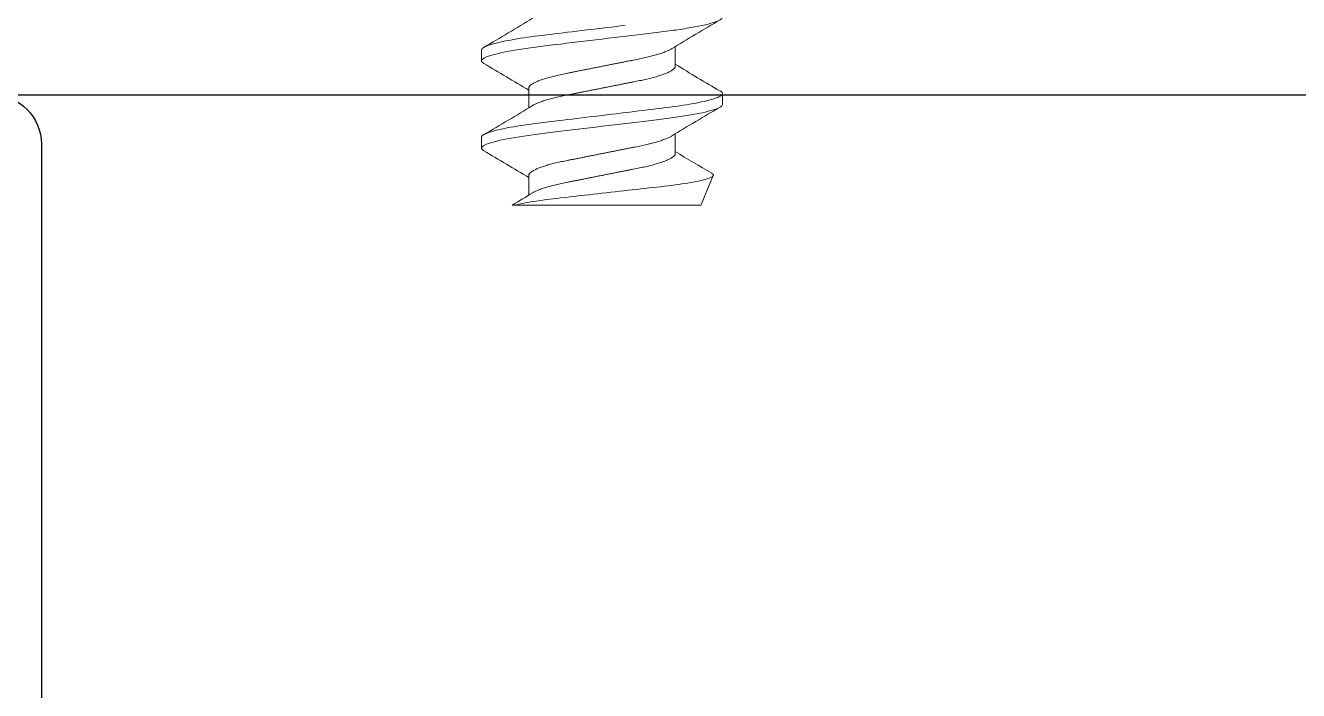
# Model space of a CAD drawing. Extents: x -23 to 190, y -172 to 85.
# Drawn here: x 7.971 to 8.7, y 64.797 to 65.178 of the extents above; entities that cross this region are included whole.
import ezdxf

# ---------------------------------------------------------------- set-up
doc = ezdxf.new("R2010")
doc.units = 0
doc.header["$MEASUREMENT"] = 0
doc.layers.get('0').update_dxf_attribs({"linetype": 'CONTINUOUS'})
doc.layers.add('Ballons', color=7, linetype='CONTINUOUS')
doc.layers.add('FRAME', color=1, linetype='CONTINUOUS')

# ---------------------------------------------------------------- blocks, each defined once
blk = doc.blocks.new('3802 45 GLASS STOP')
blk.add_lwpolyline([(0.04913, -0.60296), (1.52013, -0.60296, 0.414214), (1.55113, -0.57196), (1.55113, 0.29904, -0.414214), (1.57913, 0.32704), (1.57913, 0.32704, -0.414214), (1.60713, 0.29904), (1.60713, -0.57196, 0.414214), (1.63813, -0.60296), (3.17856, -0.60296, 0.668179)], format="xyb")
blk = doc.blocks.new('3806 MULLION')
blk.add_lwpolyline([(-1.674, -0.2185), (-3.625, -0.2185, -0.414214), (-3.731, -0.1125), (-3.731, -0.0685, 0.414214), (-3.762, -0.0375), (-3.764, -0.0375, 0.308174), (-3.79284, -0.05714, -0.627979), (-4.0731, -0.078, 0.267949), (-4.09995, -0.0625), (-4.39, -0.0625, 0.414214), (-4.4, -0.0725), (-4.4, -0.36963, -0.237131), (-4.4125, -0.3945, 0.457629), (-4.41592, -0.4413), (-4.34586, -0.51136, -0.668179), (-4.36, -0.5455), (-4.49, -0.5455, -0.414214), (-4.5, -0.5355), (-4.5, 0), (-4.5, 0.5355, -0.414214)], format="xyb")
blk = doc.blocks.new('no 6 500')
at = {"color": 7, "linetype": 'Continuous', "lineweight": 15}
for p, q in [((56.83842, 21.47031), (56.83217, 21.47031)), ((56.89531, 21.4584), (56.87916, 21.46508)), ((56.89605, 21.45809), (56.89605, 21.34991)), ((56.81655, 21.44325), (56.80524, 21.44325)), ((56.86655, 21.44325), (56.85524, 21.44325)), ((56.82905, 21.35937), (56.84036, 21.35937)), ((56.87905, 21.35937), (56.89036, 21.35937)), ((56.80717, 21.33231), (56.81342, 21.33231)), ((56.85717, 21.33231), (56.86342, 21.33231))]:
    blk.add_line(p, q, dxfattribs=at)
at = {"color": 7, "linetype": 'Continuous', "lineweight": 15, "flags": 128}
for points in [[(56.79306, 21.41465), (56.79339, 21.41198), (56.79371, 21.40934), (56.79403, 21.40667), (56.79435, 21.40399), (56.79467, 21.40131), (56.79502, 21.39841), (56.79537, 21.39552), (56.79572, 21.39265), (56.79607, 21.3898), (56.79641, 21.38697), (56.79674, 21.38419), (56.79706, 21.3816), (56.79736, 21.37906), (56.79766, 21.37657), (56.79796, 21.37413), (56.79825, 21.37175), (56.79853, 21.36943), (56.7988, 21.36717), (56.79907, 21.36497), (56.79934, 21.36281), (56.79963, 21.36067), (56.79992, 21.35862), (56.80021, 21.35661), (56.80051, 21.35465), (56.80081, 21.35274), (56.80115, 21.35076), (56.80149, 21.34885), (56.80183, 21.34702), (56.80218, 21.34529), (56.80253, 21.34365), (56.80288, 21.34211), (56.80321, 21.34075), (56.80354, 21.33949), (56.80386, 21.33833), (56.80419, 21.33726), (56.80451, 21.3363), (56.80483, 21.33545), (56.80515, 21.33469), (56.80546, 21.33405), (56.80577, 21.3335), (56.80607, 21.33306), (56.80635, 21.33273), (56.80664, 21.3325), (56.80691, 21.33236), (56.80717, 21.33231), (56.80717, 21.33231)], [(56.83069, 21.46899), (56.83077, 21.46912), (56.83107, 21.46956), (56.83135, 21.46989), (56.83164, 21.47013), (56.83191, 21.47026), (56.83217, 21.47031), (56.83246, 21.47026), (56.83276, 21.47009), (56.83306, 21.46982), (56.83338, 21.46943), (56.8337, 21.46893), (56.83402, 21.46831), (56.83434, 21.46761), (56.83465, 21.46681), (56.83498, 21.46591), (56.8353, 21.46491), (56.83563, 21.4638), (56.83596, 21.46259), (56.83629, 21.46129), (56.83662, 21.45989), (56.83695, 21.4584), (56.83727, 21.45683), (56.83759, 21.4552), (56.83791, 21.45349), (56.83823, 21.45172), (56.83854, 21.44988), (56.83886, 21.44782), (56.83919, 21.4457), (56.8395, 21.44352), (56.83981, 21.44128), (56.84011, 21.43901), (56.8404, 21.43669), (56.84067, 21.43447), (56.84095, 21.43219), (56.84123, 21.42985), (56.84152, 21.42744), (56.84182, 21.42498), (56.84212, 21.42246), (56.84243, 21.4199), (56.84274, 21.4173), (56.84306, 21.41465), (56.84339, 21.41198), (56.84371, 21.40934), (56.84403, 21.40667), (56.84435, 21.40399), (56.84467, 21.40131), (56.84502, 21.39841), (56.84537, 21.39552), (56.84572, 21.39265), (56.84607, 21.3898), (56.84641, 21.38697), (56.84674, 21.38419), (56.84706, 21.3816), (56.84736, 21.37906), (56.84766, 21.37657), (56.84796, 21.37413), (56.84825, 21.37175), (56.84853, 21.36943), (56.8488, 21.36717), (56.84907, 21.36497), (56.84934, 21.36281), (56.84963, 21.36067), (56.84992, 21.35862), (56.85021, 21.35661), (56.85051, 21.35465), (56.85081, 21.35274), (56.85115, 21.35076), (56.85149, 21.34885), (56.85183, 21.34702), (56.85218, 21.34529), (56.85253, 21.34365), (56.85288, 21.34211), (56.85321, 21.34075), (56.85354, 21.33949), (56.85386, 21.33833), (56.85419, 21.33726), (56.85451, 21.3363), (56.85483, 21.33545), (56.85515, 21.33469), (56.85546, 21.33405), (56.85577, 21.3335), (56.85607, 21.33306), (56.85635, 21.33273), (56.85664, 21.3325), (56.85691, 21.33236), (56.85717, 21.33231), (56.85717, 21.33231)], [(56.89605, 21.35182), (56.89595, 21.35218), (56.89567, 21.35334), (56.89538, 21.3546), (56.89509, 21.35596), (56.89482, 21.35734), (56.89454, 21.35881), (56.89427, 21.36037), (56.89401, 21.362), (56.89374, 21.36374), (56.89347, 21.36555), (56.89321, 21.36745), (56.89295, 21.36941), (56.89271, 21.37135), (56.89247, 21.37336), (56.89223, 21.37542), (56.89198, 21.37753), (56.89172, 21.37972), (56.89146, 21.38196), (56.8912, 21.38425), (56.89093, 21.38657), (56.89066, 21.38893), (56.89038, 21.39132), (56.8901, 21.39374), (56.88983, 21.39619), (56.88954, 21.3987), (56.88926, 21.40122), (56.88897, 21.40376), (56.88868, 21.40631), (56.88841, 21.40878), (56.88813, 21.41125), (56.88786, 21.41373), (56.88759, 21.41618), (56.88731, 21.41867), (56.88704, 21.42114), (56.88677, 21.42358), (56.88651, 21.426), (56.88626, 21.42829), (56.88602, 21.43053), (56.88578, 21.43275), (56.88554, 21.43492), (56.88528, 21.43707), (56.88503, 21.43917), (56.88476, 21.44123), (56.8845, 21.44321), (56.88423, 21.44512), (56.88396, 21.44696), (56.88369, 21.44874), (56.88341, 21.45044), (56.88313, 21.45209), (56.88284, 21.45365), (56.88256, 21.45514), (56.88227, 21.45653), (56.882, 21.45779), (56.88172, 21.45897), (56.88144, 21.46005), (56.88117, 21.46103), (56.88089, 21.46193), (56.88062, 21.46272), (56.88034, 21.46341), (56.88007, 21.46398), (56.87982, 21.46442), (56.87957, 21.46476), (56.87933, 21.46499), (56.87909, 21.46511), (56.87884, 21.46512), (56.87858, 21.46503), (56.87833, 21.46482), (56.87806, 21.4645), (56.87787, 21.46419)], [(56.8953, 21.45839), (56.89567, 21.4582), (56.89605, 21.45791)]]:
    blk.add_lwpolyline(points, dxfattribs=at)
at = {"color": 7, "linetype": 'Continuous', "lineweight": 15}
for centre, radius, start, end in [((58.737, 22.61132), 2.25745, 210.39942, 211.2254), ((54.79111, 22.66602), 2.36491, 328.86559, 329.59164), ((58.78734, 22.61153), 2.25785, 210.39949, 211.22533), ((55.02078, 22.55834), 2.15544, 328.84615, 329.49452), ((54.85864, 20.19132), 2.2574, 30.39928, 31.22538), ((58.85367, 20.1371), 2.36394, 148.86541, 149.59186), ((54.90864, 20.19132), 2.2574, 30.39928, 31.22538), ((58.90367, 20.1371), 2.36394, 148.86541, 149.59186), ((55.48396, 20.50714), 1.64446, 30.83005, 31.30443)]:
    blk.add_arc(centre, radius, start, end, dxfattribs=at)
for points, knots in [([(56.78842, 21.47031), (56.78933, 21.47031), (56.79038, 21.46863), (56.79258, 21.46164), (56.79373, 21.45633), (56.79531, 21.44665), (56.79582, 21.44315), (56.79677, 21.43586), (56.79721, 21.43206), (56.7987, 21.41977), (56.79981, 21.41055), (56.80204, 21.39207), (56.80315, 21.38285), (56.80464, 21.37056), (56.80508, 21.36677), (56.80603, 21.35947), (56.80654, 21.35597), (56.80812, 21.34629), (56.80927, 21.34098), (56.81147, 21.33399), (56.81252, 21.33231), (56.81342, 21.33231)], [0, 0, 0, 0, 0.125, 0.125, 0.25, 0.25, 0.3125, 0.3125, 0.375, 0.375, 0.5, 0.5, 0.625, 0.625, 0.6875, 0.6875, 0.75, 0.75, 0.875, 0.875, 1, 1, 1, 1]), ([(56.83842, 21.47031), (56.83933, 21.47031), (56.84038, 21.46863), (56.84258, 21.46164), (56.84373, 21.45633), (56.84531, 21.44665), (56.84582, 21.44315), (56.84677, 21.43586), (56.84721, 21.43206), (56.8487, 21.41977), (56.84981, 21.41055), (56.85204, 21.39207), (56.85315, 21.38285), (56.85464, 21.37056), (56.85508, 21.36677), (56.85603, 21.35947), (56.85654, 21.35597), (56.85812, 21.34629), (56.85927, 21.34098), (56.86147, 21.33399), (56.86252, 21.33231), (56.86342, 21.33231)], [0, 0, 0, 0, 0.125, 0.125, 0.25, 0.25, 0.3125, 0.3125, 0.375, 0.375, 0.5, 0.5, 0.625, 0.625, 0.6875, 0.6875, 0.75, 0.75, 0.875, 0.875, 1, 1, 1, 1]), ([(56.80658, 21.44104), (56.80661, 21.44098), (56.80679, 21.44071), (56.80709, 21.44013), (56.80751, 21.4393), (56.80792, 21.43836), (56.80834, 21.43732), (56.80876, 21.43619), (56.80918, 21.43497), (56.8096, 21.43367), (56.81001, 21.43229), (56.81041, 21.43085), (56.8108, 21.42934), (56.81119, 21.42778), (56.81156, 21.42617), (56.81193, 21.42452), (56.81227, 21.42284), (56.81261, 21.42112), (56.81296, 21.41937), (56.81332, 21.41756), (56.81369, 21.41568), (56.81408, 21.41374), (56.81448, 21.41174), (56.81488, 21.4097), (56.81529, 21.40763), (56.81571, 21.40554), (56.81613, 21.40343), (56.81655, 21.40131), (56.81697, 21.3992), (56.81739, 21.39709), (56.8178, 21.395), (56.81821, 21.39294), (56.81862, 21.39092), (56.81901, 21.38894), (56.81939, 21.38703), (56.81976, 21.38516), (56.82012, 21.38333), (56.82048, 21.38155), (56.82082, 21.37981), (56.82117, 21.37812), (56.82153, 21.37646), (56.82191, 21.37485), (56.8223, 21.37329), (56.82269, 21.37178), (56.82309, 21.37033), (56.8235, 21.36896), (56.82391, 21.36766), (56.82433, 21.36644), (56.82475, 21.36532), (56.82516, 21.36429), (56.82558, 21.36336), (56.82598, 21.36253), (56.82639, 21.36178), (56.8268, 21.36113), (56.8272, 21.36058), (56.82759, 21.36014), (56.82797, 21.35979), (56.82834, 21.35955), (56.8287, 21.3594), (56.82893, 21.35938), (56.82905, 21.35937)], [0, 0, 0, 0, 0.004966, 0.022455, 0.040006, 0.057957, 0.075925, 0.093885, 0.111814, 0.129685, 0.147477, 0.165166, 0.18269, 0.200069, 0.217281, 0.234309, 0.251134, 0.267547, 0.284142, 0.300926, 0.317884, 0.335347, 0.35295, 0.370672, 0.38849, 0.406382, 0.424323, 0.442288, 0.460214, 0.478115, 0.495968, 0.513749, 0.531433, 0.548687, 0.565807, 0.582772, 0.599567, 0.616509, 0.633258, 0.650119, 0.667182, 0.684431, 0.701847, 0.71941, 0.73706, 0.754812, 0.772645, 0.790534, 0.808455, 0.826063, 0.843656, 0.86121, 0.878703, 0.896466, 0.914118, 0.931639, 0.949006, 0.966201, 0.983205, 1, 1, 1, 1]), ([(56.81655, 21.44325), (56.81666, 21.44324), (56.8169, 21.44322), (56.81726, 21.44307), (56.81763, 21.44283), (56.81801, 21.44249), (56.8184, 21.44205), (56.81879, 21.44151), (56.81919, 21.44087), (56.81959, 21.44014), (56.82001, 21.4393), (56.82042, 21.43836), (56.82084, 21.43732), (56.82126, 21.43619), (56.82168, 21.43497), (56.8221, 21.43367), (56.82251, 21.43229), (56.82291, 21.43085), (56.8233, 21.42934), (56.82369, 21.42778), (56.82406, 21.42617), (56.82443, 21.42452), (56.82477, 21.42284), (56.82511, 21.42112), (56.82546, 21.41937), (56.82582, 21.41756), (56.82619, 21.41568), (56.82658, 21.41374), (56.82698, 21.41174), (56.82738, 21.4097), (56.82779, 21.40763), (56.82821, 21.40554), (56.82863, 21.40343), (56.82905, 21.40131), (56.82947, 21.3992), (56.82989, 21.39709), (56.8303, 21.395), (56.83071, 21.39294), (56.83112, 21.39092), (56.83151, 21.38894), (56.83189, 21.38703), (56.83226, 21.38516), (56.83262, 21.38333), (56.83298, 21.38155), (56.83332, 21.37981), (56.83367, 21.37812), (56.83403, 21.37646), (56.83441, 21.37485), (56.8348, 21.37329), (56.83519, 21.37178), (56.83559, 21.37033), (56.836, 21.36896), (56.83641, 21.36766), (56.83683, 21.36644), (56.83725, 21.36532), (56.83766, 21.36429), (56.83808, 21.36336), (56.83848, 21.36253), (56.8388, 21.36194), (56.83898, 21.36166), (56.83902, 21.36159)], [0, 0, 0, 0, 0.016758, 0.033724, 0.050881, 0.068209, 0.08569, 0.102987, 0.120391, 0.13788, 0.155431, 0.173382, 0.191349, 0.20931, 0.227238, 0.24511, 0.262902, 0.28059, 0.298115, 0.315494, 0.332706, 0.349734, 0.366559, 0.382971, 0.399567, 0.416351, 0.433309, 0.450771, 0.468375, 0.486097, 0.503915, 0.521807, 0.539748, 0.557713, 0.575639, 0.59354, 0.611393, 0.629174, 0.646858, 0.664112, 0.681232, 0.698198, 0.714992, 0.731934, 0.748684, 0.765544, 0.782607, 0.799856, 0.817272, 0.834835, 0.852485, 0.870238, 0.88807, 0.905959, 0.92388, 0.941489, 0.959082, 0.976636, 0.994128, 1, 1, 1, 1]), ([(56.85658, 21.44104), (56.85661, 21.44098), (56.85679, 21.44071), (56.85709, 21.44013), (56.85751, 21.4393), (56.85792, 21.43836), (56.85834, 21.43732), (56.85876, 21.43619), (56.85918, 21.43497), (56.8596, 21.43367), (56.86001, 21.43229), (56.86041, 21.43085), (56.8608, 21.42934), (56.86119, 21.42778), (56.86156, 21.42617), (56.86193, 21.42452), (56.86227, 21.42284), (56.86261, 21.42112), (56.86296, 21.41937), (56.86332, 21.41756), (56.86369, 21.41568), (56.86408, 21.41374), (56.86448, 21.41174), (56.86488, 21.4097), (56.86529, 21.40763), (56.86571, 21.40554), (56.86613, 21.40343), (56.86655, 21.40131), (56.86697, 21.3992), (56.86739, 21.39709), (56.8678, 21.395), (56.86821, 21.39294), (56.86862, 21.39092), (56.86901, 21.38894), (56.86939, 21.38703), (56.86976, 21.38516), (56.87012, 21.38333), (56.87048, 21.38155), (56.87082, 21.37981), (56.87117, 21.37812), (56.87153, 21.37646), (56.87191, 21.37485), (56.8723, 21.37329), (56.87269, 21.37178), (56.87309, 21.37033), (56.8735, 21.36896), (56.87391, 21.36766), (56.87433, 21.36644), (56.87475, 21.36532), (56.87516, 21.36429), (56.87558, 21.36336), (56.87598, 21.36253), (56.87639, 21.36178), (56.8768, 21.36113), (56.8772, 21.36058), (56.87759, 21.36014), (56.87797, 21.35979), (56.87834, 21.35955), (56.8787, 21.3594), (56.87893, 21.35938), (56.87905, 21.35937)], [0, 0, 0, 0, 0.0049663, 0.022455, 0.0400064, 0.057957, 0.0759249, 0.0938852, 0.1118135, 0.1296854, 0.1474772, 0.1651656, 0.1826903, 0.2000688, 0.2172812, 0.2343088, 0.2511343, 0.2675465, 0.2841417, 0.3009264, 0.3178839, 0.3353466, 0.3529497, 0.3706719, 0.3884904, 0.406382, 0.4243226, 0.4422878, 0.4602138, 0.4781154, 0.4959682, 0.5137485, 0.5314331, 0.548687, 0.5658066, 0.5827725, 0.5995666, 0.6165088, 0.6332585, 0.6501187, 0.667182, 0.6844311, 0.701847, 0.7194099, 0.7370597, 0.7548123, 0.7726449, 0.7905337, 0.8084547, 0.8260634, 0.8436562, 0.8612103, 0.8787028, 0.8964657, 0.9141183, 0.9316389, 0.9490064, 0.9662011, 0.9832046, 1, 1, 1, 1]), ([(56.86655, 21.44325), (56.86666, 21.44324), (56.8669, 21.44322), (56.86726, 21.44307), (56.86763, 21.44283), (56.86801, 21.44249), (56.8684, 21.44205), (56.86879, 21.44151), (56.86919, 21.44087), (56.86959, 21.44014), (56.87001, 21.4393), (56.87042, 21.43836), (56.87084, 21.43732), (56.87126, 21.43619), (56.87168, 21.43497), (56.8721, 21.43367), (56.87251, 21.43229), (56.87291, 21.43085), (56.8733, 21.42934), (56.87369, 21.42778), (56.87406, 21.42617), (56.87443, 21.42452), (56.87477, 21.42284), (56.87511, 21.42112), (56.87546, 21.41937), (56.87582, 21.41756), (56.87619, 21.41568), (56.87658, 21.41374), (56.87698, 21.41174), (56.87738, 21.4097), (56.87779, 21.40763), (56.87821, 21.40554), (56.87863, 21.40343), (56.87905, 21.40131), (56.87947, 21.3992), (56.87989, 21.39709), (56.8803, 21.395), (56.88071, 21.39294), (56.88112, 21.39092), (56.88151, 21.38894), (56.88189, 21.38703), (56.88226, 21.38516), (56.88262, 21.38333), (56.88298, 21.38155), (56.88332, 21.37981), (56.88367, 21.37812), (56.88403, 21.37646), (56.88441, 21.37485), (56.8848, 21.37329), (56.88519, 21.37178), (56.88559, 21.37033), (56.886, 21.36896), (56.88641, 21.36766), (56.88683, 21.36644), (56.88725, 21.36532), (56.88766, 21.36429), (56.88808, 21.36336), (56.88848, 21.36253), (56.8888, 21.36194), (56.88898, 21.36166), (56.88902, 21.36159)], [0, 0, 0, 0, 0.016758, 0.033724, 0.050881, 0.068209, 0.08569, 0.102987, 0.120391, 0.13788, 0.155431, 0.173382, 0.191349, 0.20931, 0.227238, 0.24511, 0.262902, 0.28059, 0.298115, 0.315494, 0.332706, 0.349734, 0.366559, 0.382971, 0.399567, 0.416351, 0.433309, 0.450771, 0.468375, 0.486097, 0.503915, 0.521807, 0.539748, 0.557713, 0.575639, 0.59354, 0.611393, 0.629174, 0.646858, 0.664112, 0.681232, 0.698198, 0.714992, 0.731934, 0.748684, 0.765544, 0.782607, 0.799856, 0.817272, 0.834835, 0.852485, 0.870238, 0.88807, 0.905959, 0.92388, 0.941489, 0.959082, 0.976636, 0.994128, 1, 1, 1, 1]), ([(56.81342, 21.33231), (56.81352, 21.33232), (56.81371, 21.33234), (56.81401, 21.33251), (56.81431, 21.33279), (56.81461, 21.33315), (56.81481, 21.33348), (56.8149, 21.33363)], [0, 0, 0, 0, 0.201712, 0.4054534, 0.6110888, 0.8184729, 1, 1, 1, 1]), ([(56.86342, 21.33231), (56.86351, 21.33232), (56.86369, 21.33234), (56.86395, 21.33248), (56.86423, 21.3327), (56.86451, 21.33302), (56.86474, 21.33334), (56.86487, 21.33357), (56.8649, 21.33363)], [0, 0, 0, 0, 0.183275, 0.368237, 0.554785, 0.742812, 0.932204, 1, 1, 1, 1])]:
    blk.add_open_spline(points, degree=3, knots=knots, dxfattribs=at)

msp = doc.modelspace()

# ---------------------------------------------------------------- block references
at = {"layer": 'Ballons', "rotation": 270}
msp.add_blockref('no 6 500', (-13.10048, 121.97094), dxfattribs=at)
at = {"layer": 'FRAME'}
for name, p in [('3806 MULLION', (10.8625, 65.35639)), ('3802 45 GLASS STOP', (6.3725, 64.81089))]:
    msp.add_blockref(name, p, dxfattribs=at)

doc.saveas('drawing.dxf')
